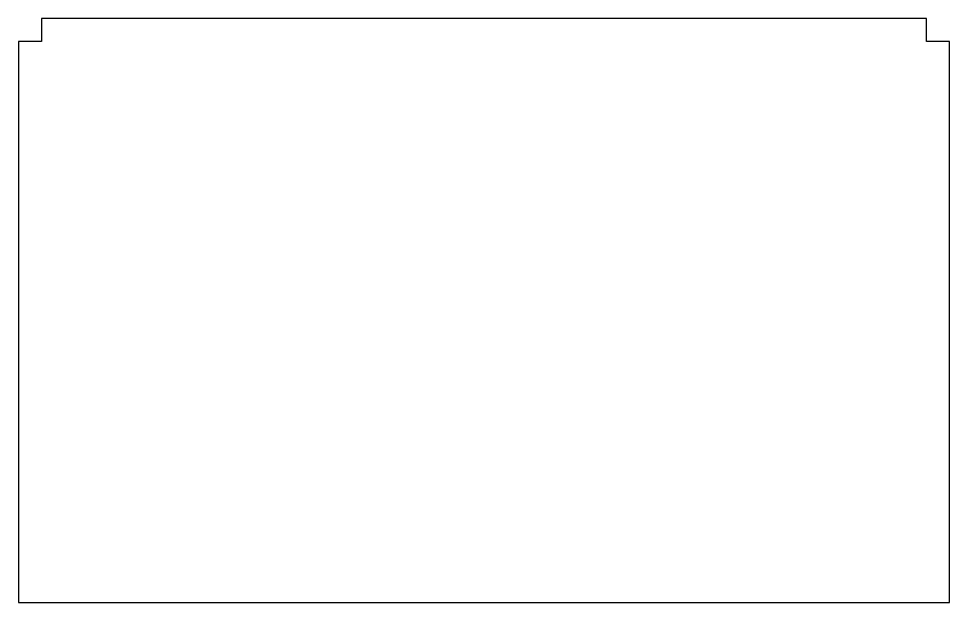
# Model space of a CAD drawing. Header units: millimetres. Extents: x -163 to 62, y -475 to -334.
import ezdxf

# ---------------------------------------------------------------- set-up
doc = ezdxf.new("R2010")
doc.units = ezdxf.units.MM
doc.layers.get('0').update_dxf_attribs({"linetype": 'CONTINUOUS'})

msp = doc.modelspace()

# ---------------------------------------------------------------- linework, layer by layer
msp.add_lwpolyline([(62.07, -475.33), (62.07, -339.73), (56.57, -339.73), (56.57, -334.23), (-157.43, -334.23), (-157.43, -339.73), (-162.93, -339.73), (-162.93, -475.33)], close=True)

doc.saveas('drawing.dxf')
